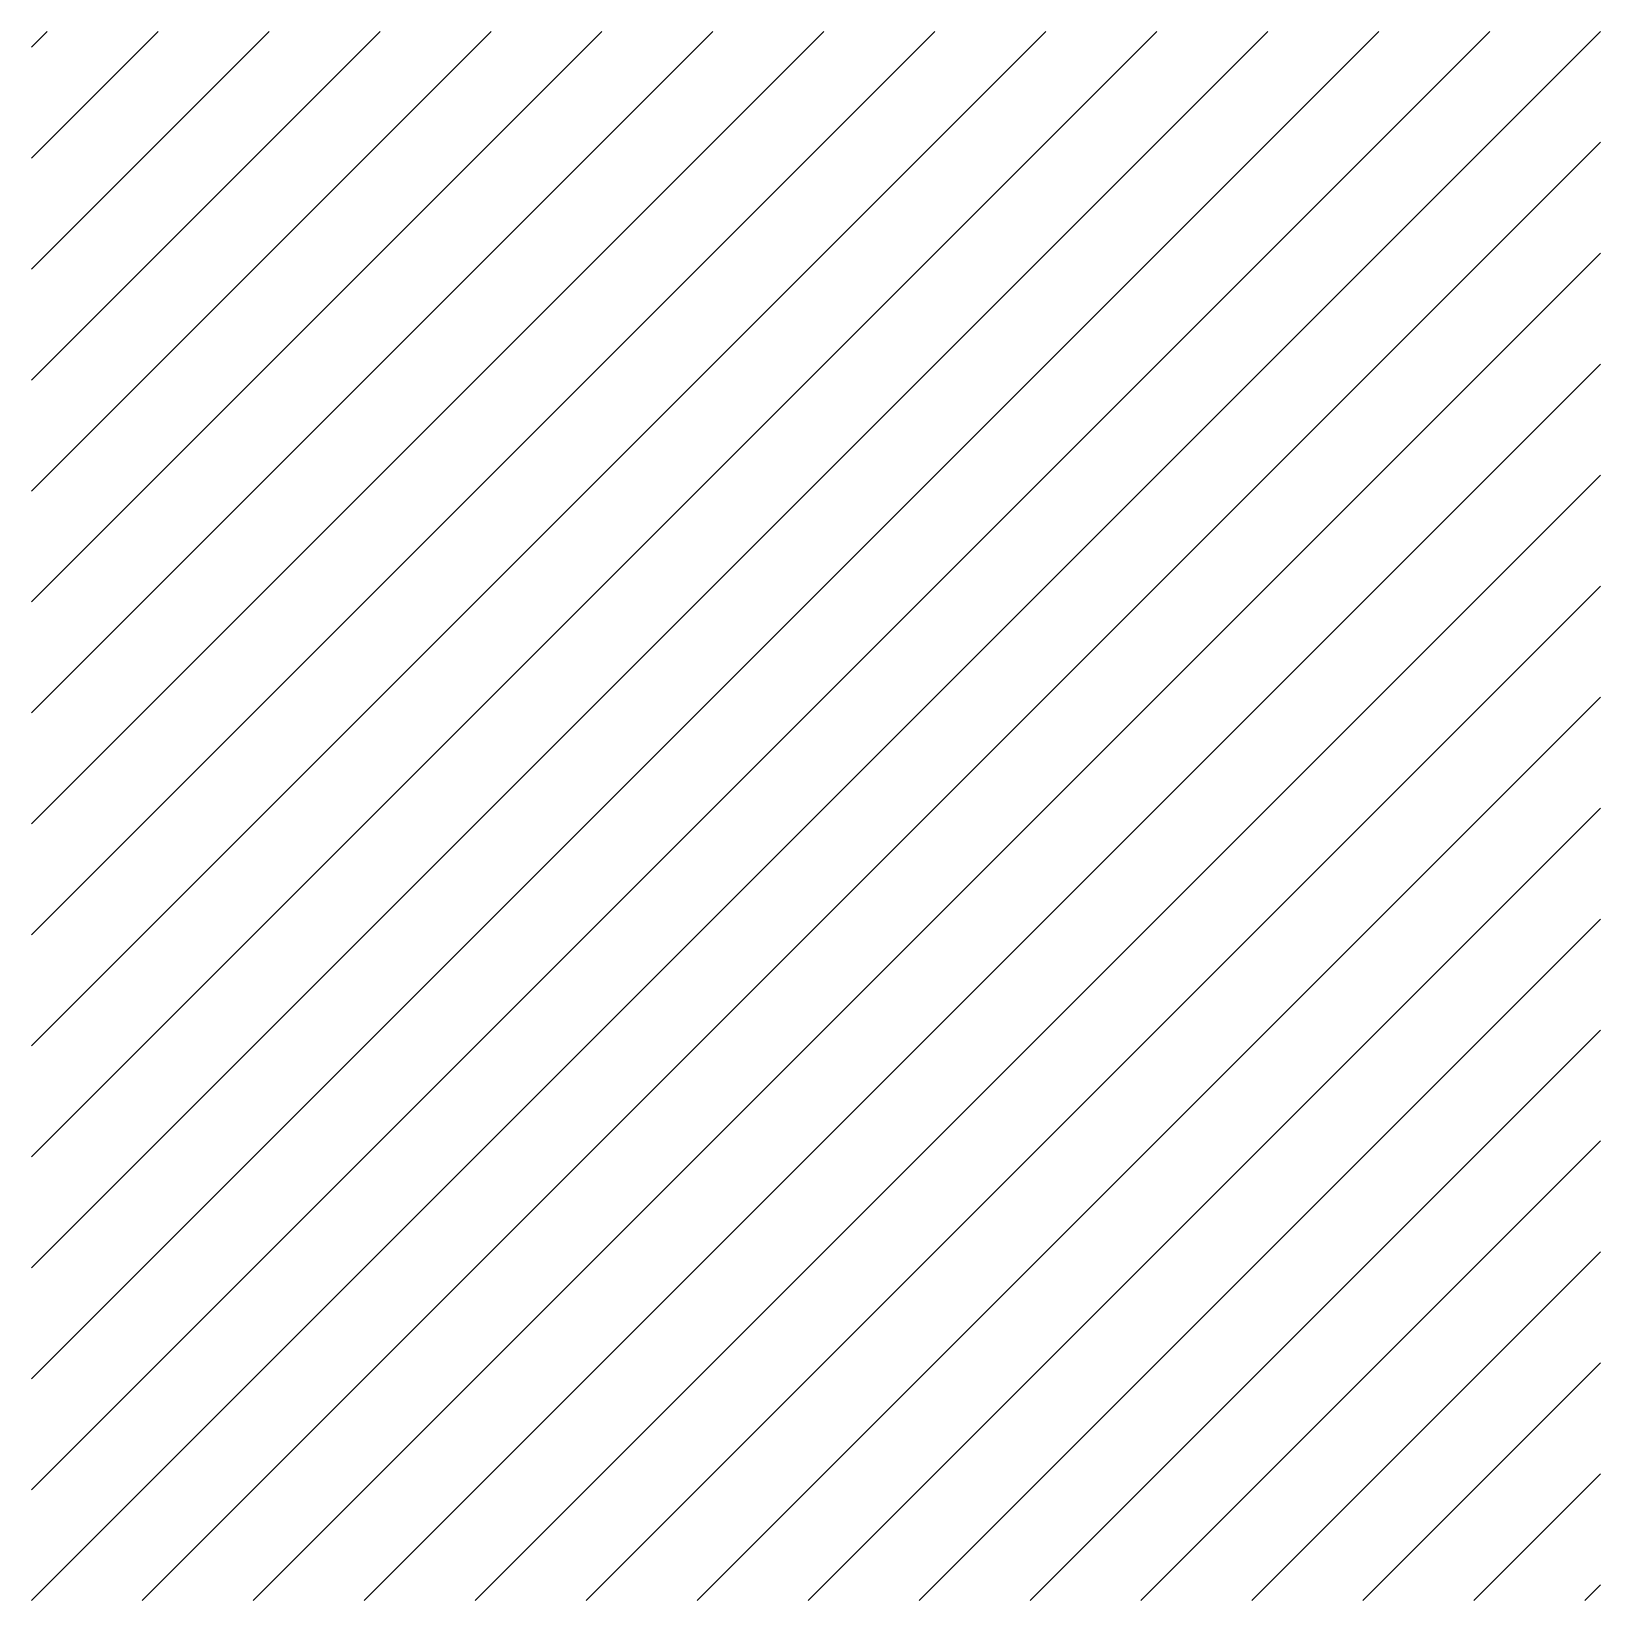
# Model space of a CAD drawing. Header units: millimetres. Extents: x 0 to 100, y 0 to 100.
import ezdxf

# ---------------------------------------------------------------- set-up
doc = ezdxf.new("R2010")
doc.units = ezdxf.units.MM
doc.linetypes.add('K5LT32768', pattern=[0])

msp = doc.modelspace()

# ---------------------------------------------------------------- linework, layer by layer
at = {"color": 7, "linetype": 'K5LT32768', "lineweight": 18}
for p, q in [((0, 0), (100, 100)), ((0, 7.07), (92.93, 100)), ((0, 14.14), (85.86, 100)), ((0, 21.21), (78.79, 100)), ((0, 28.28), (71.72, 100)), ((0, 35.36), (64.64, 100)), ((0, 42.43), (57.57, 100)), ((0, 49.5), (50.5, 100)), ((0, 56.57), (43.43, 100)), ((0, 63.64), (36.36, 100)), ((0, 70.71), (29.29, 100)), ((0, 77.78), (22.22, 100)), ((0, 84.85), (15.15, 100)), ((0, 91.92), (8.08, 100)), ((0, 98.99), (1.01, 100)), ((7.07, 0), (100, 92.93)), ((14.14, 0), (100, 85.86)), ((21.21, 0), (100, 78.79)), ((28.28, 0), (100, 71.72)), ((35.36, 0), (100, 64.64)), ((42.43, 0), (100, 57.57)), ((49.5, 0), (100, 50.5)), ((56.57, 0), (100, 43.43)), ((63.64, 0), (100, 36.36)), ((70.71, 0), (100, 29.29)), ((77.78, 0), (100, 22.22)), ((84.85, 0), (100, 15.15)), ((91.92, 0), (100, 8.08)), ((98.99, 0), (100, 1.01))]:
    msp.add_line(p, q, dxfattribs=at)

doc.saveas('drawing.dxf')
